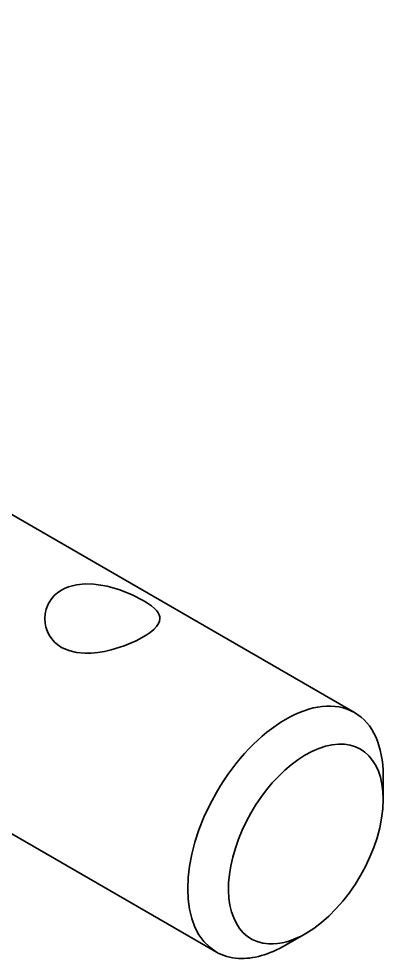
# Model space of a CAD drawing. Extents: x 5 to 413, y 5 to 291.
# Drawn here: x 275.24 to 287.9, y 51.71 to 84.36 of the extents above; entities that cross this region are included whole.
import ezdxf

# ---------------------------------------------------------------- set-up
doc = ezdxf.new("R2010")
doc.units = 0

msp = doc.modelspace()

# ---------------------------------------------------------------- linework, layer by layer
at = {"color": 7, "lineweight": 35}
for p, q in [((286.906342, 60.271107), (245.187042, 84.357758)), ((282.106201, 51.957344), (240.386902, 76.043991)), ((287.900391, 57.256695), (287.900391, 58.073025)), ((285.213989, 52.603649), (284.50705, 52.195496))]:
    msp.add_line(p, q, dxfattribs=at)
for points in [[(279.556519, 64.167725), (279.178741, 64.359917), (278.756378, 64.527016), (278.311188, 64.654182), (278.080017, 64.698875), (277.848114, 64.727234), (277.54184, 64.735672), (277.245544, 64.705849), (276.967529, 64.633751), (276.828247, 64.576523), (276.698486, 64.506523), (276.579773, 64.424194), (276.473389, 64.330284), (276.352692, 64.188797), (276.258026, 64.03154), (276.190979, 63.862202), (276.154449, 63.699291), (276.142303, 63.532986)], [(280.142303, 63.533958), (280.135345, 63.600212), (280.114746, 63.666218), (280.08078, 63.732002), (280.033997, 63.7976), (279.995972, 63.84124), (279.952759, 63.8848), (279.851837, 63.971577), (279.713928, 64.07061), (279.556519, 64.167725)], [(276.728088, 62.534733), (276.97403, 62.423695), (277.245728, 62.356049), (277.534149, 62.329082), (277.756622, 62.332672), (277.981476, 62.354073), (278.214539, 62.392559), (278.44632, 62.445499), (278.897858, 62.587051), (279.317902, 62.765144), (279.660431, 62.953938), (279.805969, 63.05373), (279.929535, 63.155598), (280.027496, 63.258507), (280.09671, 63.361664), (280.130859, 63.447987), (280.142303, 63.533958)]]:
    msp.add_lwpolyline(points, dxfattribs=at)
msp.add_arc((277.287445, 63.535084), 1.145351, 180.104975, 240.787818, dxfattribs=at)
for centre, major_axis, start_param, end_param in [((284.506287, 56.114223), (2.399994, 4.156921), 6.283156221, 9.424748874), ((284.506287, 56.114223), (2.399994, 4.156921), 5.497585419, 6.283156221), ((285.213379, 55.705975), (1.899994, 3.290894), 5.497585419, 9.710176124), ((285.213379, 55.705975), (1.899994, 3.290894), 3.927223131, 5.497585419), ((285.213379, 55.705975), (1.899994, 3.290894), 3.426990817, 3.927223131), ((284.506287, 56.114223), (2.399994, 4.156921), 3.141563567, 3.426990817), ((284.506287, 56.114223), (2.399994, 4.156921), 3.426990817, 3.927223131)]:
    msp.add_ellipse(centre, major_axis=major_axis, ratio=0.57735, start_param=start_param, end_param=end_param, dxfattribs=at)

doc.saveas('drawing.dxf')
